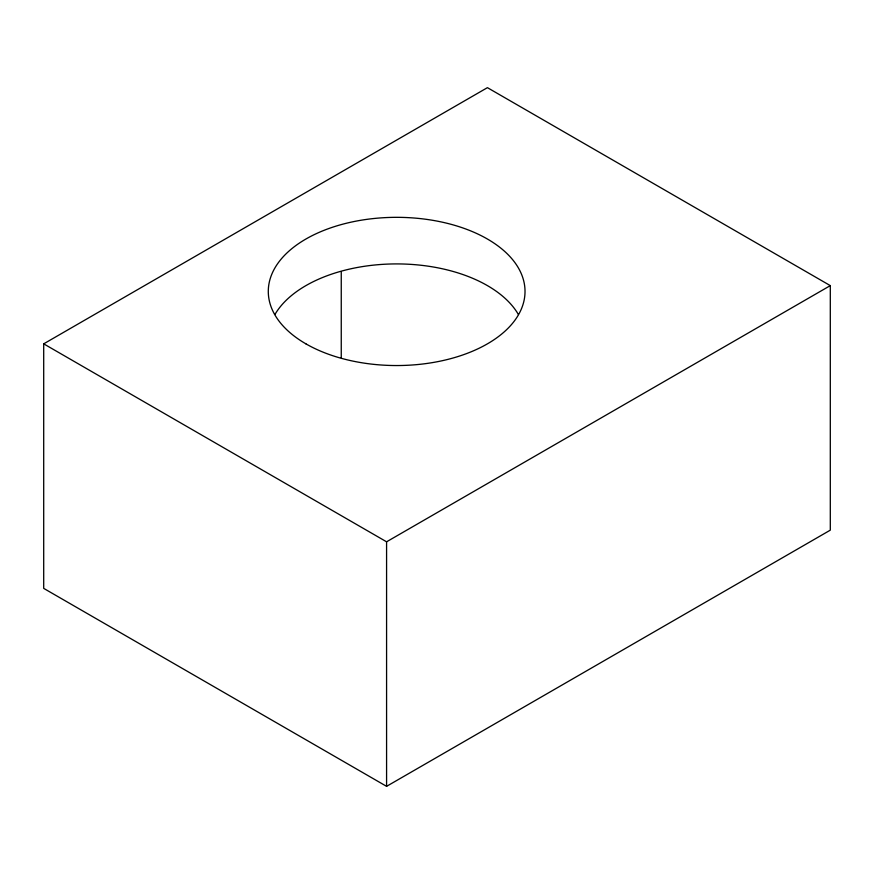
<?xml version="1.0" encoding="UTF-8"?>
<svg xmlns="http://www.w3.org/2000/svg" width="874" height="874" viewBox="0 0 874 874"><rect width="100%" height="100%" fill="white"/><g stroke="black" fill="none" stroke-linecap="round" stroke-linejoin="round"><path stroke-width="1.31" d="M43.7 343.843L487.419 87.662L830.3 285.623L830.3 530.157L386.581 786.338L43.7 588.377L43.7 343.843L386.581 541.804L830.3 285.623M386.581 541.804L386.581 786.338M341.253 271.814L341.253 357.739M274.949 314.487A128.358 74.104 0 0 1 396.665 263.915A128.358 74.104 0 0 1 518.38 314.487M305.9 343.843A128.358 74.104 0 0 0 520.642 310.62A128.358 74.104 0 0 0 363.442 219.855A128.358 74.104 0 0 0 305.9 343.843"/></g></svg>
